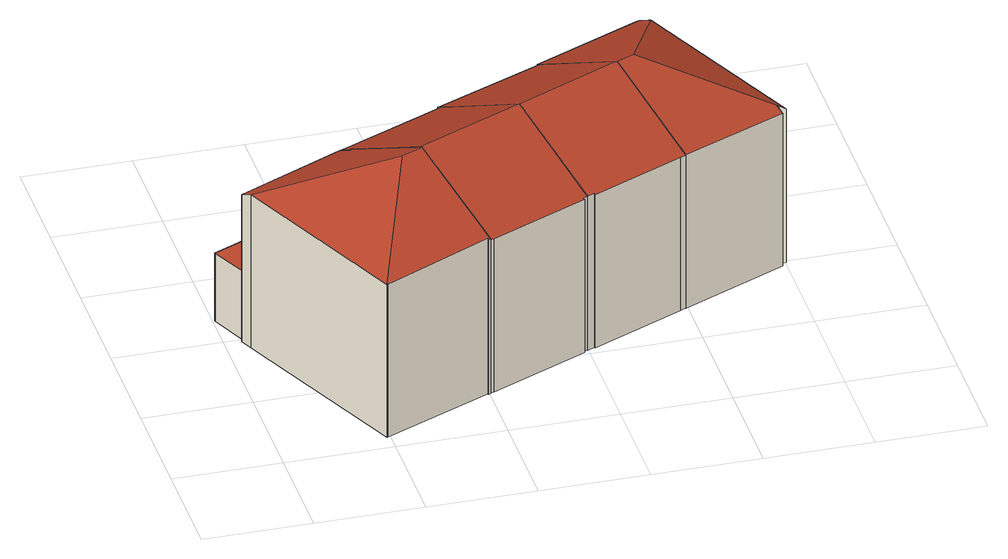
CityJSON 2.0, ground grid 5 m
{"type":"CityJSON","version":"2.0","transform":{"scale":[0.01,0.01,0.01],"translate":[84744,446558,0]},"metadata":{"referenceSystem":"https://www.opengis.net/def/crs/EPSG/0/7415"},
"CityObjects":{
"building1":{"type":"Building","attributes":{"dak_type":"slanted","data_area":63.35,"data_coverage":0.937,"geconstateerd":false,"gid":11191030,"h_dak_50p":8.91,"h_dak_70p":9.39,"h_dak_max":10.9,"h_dak_min":3.83,"h_maaiveld":0.565,"kas_warenhuis":false,"lod11_replace":false,"ondergronds_type":"above ground","oorspronkelijkbouwjaar":2001,"pw_actueel":"yes","pw_bron":"ahn3","reconstructie_methode":"tudelft3d-geoflow","reconstruction_skipped":false,"rmse_lod12":2.21,"rmse_lod13":0.682,"rmse_lod22":0.103,"rn":1,"status":"Pand in gebruik","t_run":76.89,"val3dity_codes_lod12":"[]","val3dity_codes_lod13":"[]","val3dity_codes_lod22":"[]"},"children":["building1-1"]},
"building1-1":{"type":"BuildingPart","parents":["building1"],"geometry":[{"type":"Solid","lod":"2.2","boundaries":[[[[0,1,2,3,4,5,6,7,8,9,10,11,12,13,14,15,16,17,18,19,20]],[[21,9,8,22]],[[23,24,22,25]],[[26,3,2,27]],[[27,2,1,28]],[[29,4,3,26]],[[30,18,17,31]],[[32,19,18,30]],[[33,11,10,34]],[[31,17,16,35]],[[36,0,20,37]],[[28,1,0,36]],[[37,20,19,32]],[[38,15,14,39,40]],[[35,16,15,38]],[[41,13,12,42]],[[42,12,11,33]],[[39,14,13,41]],[[43,44,24,23]],[[40,39,44,43]],[[45,5,4,29]],[[25,22,8,7,46]],[[46,7,6,47]],[[47,6,5,45]],[[34,10,9,21]],[[37,32,30,31,35,38,48,49,50,27,28,36]],[[34,21,22,24,44,39,41,42,33]],[[29,51,52,49,48,38,40,43,23,25,46,47,45]],[[50,49,52,51,29,26,27]]]],"semantics":{"surfaces":[{"type":"GroundSurface"},{"type":"WallSurface","on_footprint_edge":true},{"type":"WallSurface","on_footprint_edge":false},{"type":"RoofSurface"}],"values":[[0,1,2,1,1,1,1,1,1,1,1,1,1,1,1,1,1,1,2,2,1,1,1,1,1,3,3,3,3]]}}]},
"building2":{"type":"Building","attributes":{"dak_type":"slanted","data_area":61.68,"data_coverage":0.949,"geconstateerd":false,"gid":11569443,"h_dak_50p":9.25,"h_dak_70p":9.88,"h_dak_max":10.91,"h_dak_min":3.88,"h_maaiveld":0.587,"kas_warenhuis":false,"lod11_replace":false,"ondergronds_type":"above ground","oorspronkelijkbouwjaar":2001,"pw_actueel":"yes","pw_bron":"ahn3","reconstructie_methode":"tudelft3d-geoflow","reconstruction_skipped":false,"rmse_lod12":2.43,"rmse_lod13":0.937,"rmse_lod22":0.125,"rn":1,"status":"Pand in gebruik","t_run":75.32,"val3dity_codes_lod12":"[]","val3dity_codes_lod13":"[]","val3dity_codes_lod22":"[]"},"children":["building2-1"]},
"building2-1":{"type":"BuildingPart","parents":["building2"],"geometry":[{"type":"Solid","lod":"2.2","boundaries":[[[[53,54,55,56,57,58,59,60,61,62,63,64,65,66,67,68,69,70]],[[71,59,58,72]],[[73,53,70,74]],[[75,69,68,76]],[[76,68,67,77]],[[78,63,62,79]],[[80,61,60,81]],[[82,65,64,83]],[[84,85,86,87]],[[88,54,53,73]],[[89,74,70,69,75]],[[90,55,54,88]],[[91,56,55,90]],[[81,60,59,71,92]],[[92,71,85,84]],[[93,66,65,82]],[[77,67,66,93]],[[83,64,63,78]],[[79,62,61,80]],[[87,86,74,89]],[[94,57,56,91]],[[72,58,57,94]],[[83,78,79,80,95,96,77,93,82]],[[87,89,75,76,77,96,95,80,81,92,84]],[[72,94,91,90,88,73,74,86,85,71]]]],"semantics":{"surfaces":[{"type":"GroundSurface"},{"type":"WallSurface","on_footprint_edge":true},{"type":"WallSurface","on_footprint_edge":false},{"type":"RoofSurface"}],"values":[[0,1,1,1,1,1,1,1,2,1,1,1,1,1,2,1,1,1,1,2,1,1,3,3,3]]}}]},
"building3":{"type":"Building","attributes":{"dak_type":"slanted","data_area":61.52,"data_coverage":0.949,"geconstateerd":false,"gid":17143445,"h_dak_50p":9.28,"h_dak_70p":9.9,"h_dak_max":10.92,"h_dak_min":3.85,"h_maaiveld":0.579,"kas_warenhuis":false,"lod11_replace":false,"ondergronds_type":"above ground","oorspronkelijkbouwjaar":2001,"pw_actueel":"yes","pw_bron":"ahn3","reconstructie_methode":"tudelft3d-geoflow","reconstruction_skipped":false,"rmse_lod12":2.43,"rmse_lod13":0.921,"rmse_lod22":0.0995,"rn":1,"status":"Pand in gebruik","t_run":106.6,"val3dity_codes_lod12":"[]","val3dity_codes_lod13":"[]","val3dity_codes_lod22":"[]"},"children":["building3-1"]},
"building3-1":{"type":"BuildingPart","parents":["building3"],"geometry":[{"type":"Solid","lod":"2.2","boundaries":[[[[97,98,99,100,101,102,103,104,105,106,107,108,109,110,111,112,113,114]],[[115,104,103,116]],[[117,102,101,118]],[[118,101,100,119]],[[120,97,114,121]],[[122,106,105,123]],[[116,103,102,117]],[[123,105,104,115]],[[124,107,106,122]],[[125,126,127,128]],[[129,109,108,80]],[[128,127,130,131]],[[80,108,107,124]],[[131,130,110,109,129]],[[132,133,126,125]],[[133,99,98,134]],[[119,100,99,133,132]],[[135,111,110,130]],[[136,113,112,137]],[[137,112,111,135]],[[121,114,113,136]],[[134,98,97,120]],[[123,115,116,117,118,138,139,80,124,122]],[[119,132,125,128,131,129,80,139,138,118]],[[121,136,137,135,130,127,126,133,134,120]]]],"semantics":{"surfaces":[{"type":"GroundSurface"},{"type":"WallSurface","on_footprint_edge":true},{"type":"WallSurface","on_footprint_edge":false},{"type":"RoofSurface"}],"values":[[0,1,1,1,1,1,1,1,1,2,1,2,1,1,2,1,1,1,1,1,1,1,3,3,3]]}}]},
"building4":{"type":"Building","attributes":{"dak_type":"slanted","data_area":61.57,"data_coverage":0.909,"geconstateerd":false,"gid":17143444,"h_dak_50p":8.92,"h_dak_70p":9.38,"h_dak_max":10.91,"h_dak_min":3.84,"h_maaiveld":0.572,"kas_warenhuis":false,"lod11_replace":false,"ondergronds_type":"above ground","oorspronkelijkbouwjaar":2001,"pw_actueel":"yes","pw_bron":"ahn3","reconstructie_methode":"tudelft3d-geoflow","reconstruction_skipped":false,"rmse_lod12":2.16,"rmse_lod13":0.67,"rmse_lod22":0.104,"rn":1,"status":"Pand in gebruik","t_run":117.55,"val3dity_codes_lod12":"[]","val3dity_codes_lod13":"[]","val3dity_codes_lod22":"[]"},"children":["building4-1"]},
"building4-1":{"type":"BuildingPart","parents":["building4"],"geometry":[{"type":"Solid","lod":"2.2","boundaries":[[[[140,141,142,143,144,145,146,147,148,149,150,151,152,153,154,155,156,157,158,159,160]],[[161,162,141,140,163]],[[164,160,159,165]],[[166,158,157,167]],[[168,143,142,169]],[[170,149,148,171,172]],[[173,146,145,174]],[[175,147,146,173]],[[174,145,144,176]],[[177,150,149,170]],[[167,157,156,178]],[[179,152,151,180]],[[181,154,153,182]],[[183,155,154,181]],[[165,159,158,166]],[[178,156,155,183]],[[182,153,152,179]],[[163,140,160,164]],[[184,185,186,187]],[[172,171,185,184]],[[180,151,150,177]],[[169,142,141,162]],[[187,186,162,161]],[[176,144,143,168]],[[171,148,147,175]],[[178,183,181,182,179,188,189,165,166,167]],[[190,177,170,172,184,187,161,163,164,165,189,188]],[[180,177,190,188,179]],[[171,175,173,174,176,168,169,162,186,185]]]],"semantics":{"surfaces":[{"type":"GroundSurface"},{"type":"WallSurface","on_footprint_edge":true},{"type":"WallSurface","on_footprint_edge":false},{"type":"RoofSurface"}],"values":[[0,1,1,1,1,1,1,1,1,1,1,1,1,1,1,1,1,1,2,2,1,1,2,1,1,3,3,3,3]]}}]}
},
"vertices":[
[991,306,57],[488,82,57],[486,86,57],[483,79,57],[105,924,57],[78,983,57],[88,984,57],[91,984,57],[84,999,57],[12,1167,57],[9,1175,57],[501,1395,57],[515,1401,57],[591,1229,57],[617,1171,57],[813,733,57],[825,706,57],[856,636,57],[1001,311,57],[1004,304,57],[994,299,57],[12,1167,401],[84,999,405],[578,1223,800],[578,1223,405],[84,999,797],[483,79,836],[486,86,839],[488,82,836],[105,924,837],[1001,311,848],[856,636,1028],[1004,304,844],[501,1395,401],[9,1175,401],[825,706,1066],[991,306,848],[994,299,844],[813,733,1081],[617,1171,406],[617,1171,833],[591,1229,405],[515,1401,401],[608,1158,837],[608,1158,406],[78,983,804],[91,984,806],[88,984,805],[801,727,1080],[715,690,1079],[711,679,1075],[117,920,842],[119,919,843],
[543,1337,59],[519,1392,59],[515,1401,59],[1004,1619,59],[1005,1617,59],[1010,1619,59],[1089,1443,59],[1109,1397,59],[1307,953,59],[1495,531,59],[1475,522,59],[1478,515,59],[1021,311,59],[1003,306,59],[813,733,59],[657,1081,59],[617,1173,59],[589,1234,59],[1089,1443,403],[1010,1619,401],[543,1337,403],[589,1234,404],[617,1173,830],[657,1081,883],[813,733,1084],[1475,522,840],[1495,531,840],[1307,953,1084],[1109,1397,828],[1021,311,837],[1478,515,837],[1081,1440,801],[1081,1440,403],[609,1242,404],[609,1242,795],[519,1392,402],[589,1234,795],[515,1401,402],[1004,1619,401],[1089,1443,802],[1003,306,838],[1005,1617,401],[1292,947,1084],[821,737,1084],
[1502,1841,58],[1505,1834,58],[1586,1655,58],[1607,1607,58],[1800,1174,58],[1987,753,58],[1991,744,58],[1965,733,58],[1532,539,58],[1529,544,58],[1496,529,58],[1307,953,58],[1114,1386,58],[1080,1462,58],[1045,1542,58],[1013,1612,58],[1009,1621,58],[1499,1840,58],[1965,733,837],[1991,744,837],[1987,753,842],[1800,1174,1083],[1607,1607,835],[1502,1841,399],[1499,1840,399],[1529,544,841],[1532,539,838],[1496,529,841],[1578,1652,807],[1578,1652,403],[1083,1463,404],[1083,1463,791],[1114,1386,834],[1080,1462,404],[1080,1462,791],[1586,1655,807],[1586,1655,403],[1505,1834,399],[1045,1542,403],[1009,1621,401],[1013,1612,402],[1782,1166,1084],[1326,961,1084],
[1609,1601,57],[1578,1671,57],[1505,1836,57],[1502,1841,57],[1524,1851,57],[2005,2066,57],[2007,2060,57],[2020,2066,57],[2094,1900,57],[2120,1843,57],[2126,1828,57],[2501,986,57],[2465,999,57],[2475,976,57],[2480,963,57],[1991,744,57],[1989,749,57],[1929,883,57],[1837,1091,57],[1800,1172,57],[1765,1253,57],[1578,1671,798],[1578,1671,404],[1609,1601,838],[1765,1253,1036],[1800,1172,1082],[1837,1091,1036],[1929,883,917],[1502,1841,401],[1505,1836,401],[2120,1843,829],[2094,1900,403],[2094,1900,797],[2007,2060,400],[2005,2066,400],[2020,2066,400],[1524,1851,401],[2126,1828,837],[1989,749,840],[2465,999,855],[2501,986,840],[2480,963,834],[2475,976,841],[1991,744,838],[2079,1893,797],[2079,1893,403],[1596,1679,404],[1596,1679,798],[1883,1210,1082],[1807,1175,1082],[2117,1806,846]
]}
